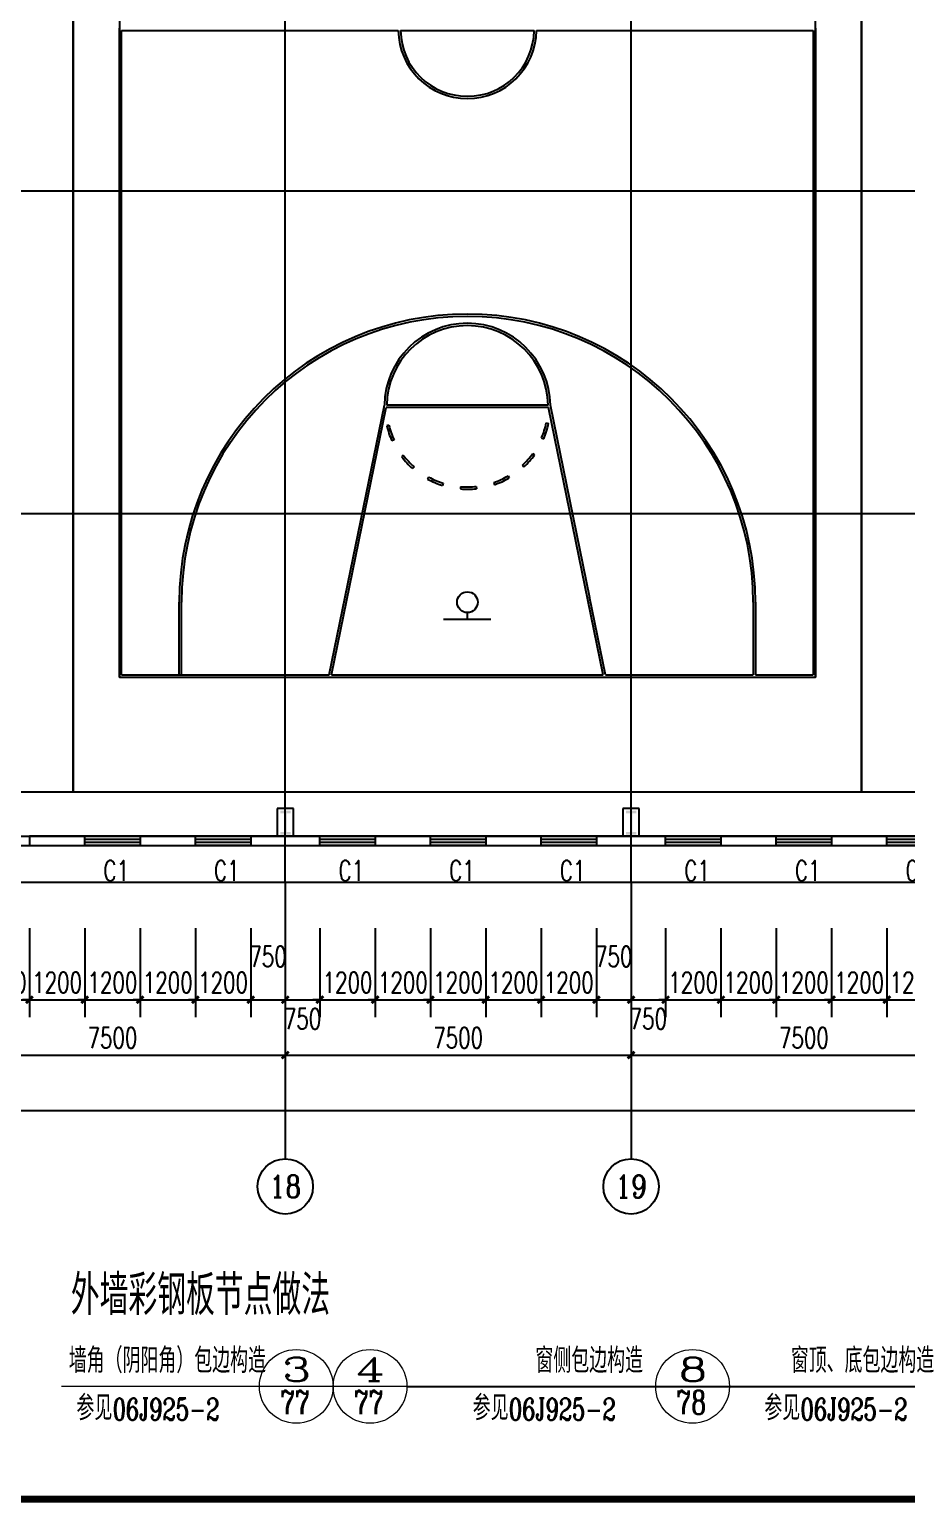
# Model space of a CAD drawing. Extents: x 962303 to 1579583, y -174742 to 224716.
# Drawn here: x 1470673 to 1489700, y 78683 to 110641 of the extents above; entities that cross this region are included whole.
import ezdxf
from ezdxf.enums import TextEntityAlignment as Align

# ---------------------------------------------------------------- set-up
doc = ezdxf.new("R2010")
doc.units = 0
doc.header["$LTSCALE"] = 1000
doc.header["$MEASUREMENT"] = 0
for name, color, linetype in [('AXIS', 3, 'Continuous'), ('AXIS_TEXT', 7, 'Continuous'), ('DOTE', 1, 'Continuous'), ('GROUND', 2, 'Continuous'), ('PUB_TEXT', 7, 'Continuous'), ('PUB_TITLE', 4, 'Continuous'), ('SPACE', 51, 'Continuous'), ('WALL', 5, 'Continuous'), ('WINDOW', 4, 'Continuous'), ('WINDOW_TEXT', 7, 'Continuous')]:
    doc.layers.add(name, color=color, linetype=linetype)
doc.layers.add('DIM_IDEN', color=3, linetype='Continuous', lineweight=0)
doc.styles.add('_TCH_AXIS', font='COMPLEX', dxfattribs={"bigfont": 'GBCBIG'})
doc.styles.add('_TCH_DIM_T3', font='SIMPLEX', dxfattribs={"width": 0.705882, "bigfont": 'GBCBIG'})
doc.styles.add('_TCH_LABEL', font='COMPLEX', dxfattribs={"bigfont": 'GBCBIG'})
doc.styles.add('_TCH_WINDOW', font='SIMPLEX', dxfattribs={"bigfont": 'GBCBIG'})
doc.styles.add('COMPLEX', font='COMPLEX')
doc.dimstyles.new('_TCH_ARCH&&150', dxfattribs={"dimtxt": 446.25, "dimasz": 150, "dimexe": 375, "dimexo": 450, "dimgap": 150, "dimtad": 1, "dimdec": 0, "dimzin": 0, "dimdsep": 46, "dimtxsty": '_TCH_DIM_T3', "dimblk": 'ARCHTICK', "dimcen": 0.09, "dimclrt": 7, "dimazin": 2, "dimtfac": 1, "dimtdec": 0, "dimtix": 1, "dimtmove": 2, "dimatfit": 3, "dimfxl": 0, "dimtolj": 1, "dimtzin": 0, "dimarcsym": 0})

# ---------------------------------------------------------------- blocks, each defined once
blk = doc.blocks.new('_ArchTick')
at = {"color": 0, "linetype": 'ByBlock', "const_width": 0.4}
blk.add_lwpolyline([(-0.5, -0.5), (0.5, 0.5)], dxfattribs=at)
blk = doc.blocks.new('*D487')
at = {"layer": 'AXIS', "color": 0, "lineweight": -2}
for p, q in [((1469473, 91145), (1469473, 89216)), ((1470673, 91145), (1470673, 89216)), ((1469473, 89591), (1469323, 89591)), ((1469473, 89591), (1470673, 89591)), ((1470673, 89591), (1470823, 89591))]:
    blk.add_line(p, q, dxfattribs=at)
at = {"layer": 'Defpoints', "color": 0}
for p in [(1469473, 91595), (1470673, 91595), (1470673, 89591)]:
    blk.add_point(p, dxfattribs=at)
at = {"layer": 'AXIS', "color": 0, "lineweight": -2, "xscale": 150, "yscale": 150, "zscale": 150}
blk.add_blockref('_ArchTick', (1469473, 89591), dxfattribs=at)
at = {"layer": 'AXIS', "color": 0, "lineweight": -2, "xscale": 150, "yscale": 150, "zscale": 150, "rotation": 180}
blk.add_blockref('_ArchTick', (1470673, 89591), dxfattribs=at)
at = {"layer": 'AXIS', "color": 7, "insert": (1470073, 89964), "char_height": 446.2, "attachment_point": 5, "style": '_TCH_DIM_T3'}
blk.add_mtext('\\A1;1200', dxfattribs=at)
blk = doc.blocks.new('*D488')
at = {"layer": 'AXIS', "color": 0, "lineweight": -2}
for p, q in [((1470673, 91145), (1470673, 89216)), ((1471873, 91145), (1471873, 89216)), ((1470673, 89591), (1470523, 89591)), ((1470673, 89591), (1471873, 89591)), ((1471873, 89591), (1472023, 89591))]:
    blk.add_line(p, q, dxfattribs=at)
at = {"layer": 'Defpoints', "color": 0}
for p in [(1470673, 91595), (1471873, 91595), (1471873, 89591)]:
    blk.add_point(p, dxfattribs=at)
at = {"layer": 'AXIS', "color": 0, "lineweight": -2, "xscale": 150, "yscale": 150, "zscale": 150}
blk.add_blockref('_ArchTick', (1470673, 89591), dxfattribs=at)
at = {"layer": 'AXIS', "color": 0, "lineweight": -2, "xscale": 150, "yscale": 150, "zscale": 150, "rotation": 180}
blk.add_blockref('_ArchTick', (1471873, 89591), dxfattribs=at)
at = {"layer": 'AXIS', "color": 7, "insert": (1471273, 89964), "char_height": 446.2, "attachment_point": 5, "style": '_TCH_DIM_T3'}
blk.add_mtext('\\A1;1200', dxfattribs=at)
blk = doc.blocks.new('*D489')
at = {"layer": 'AXIS', "color": 0, "lineweight": -2}
for p, q in [((1471873, 91145), (1471873, 89216)), ((1473073, 91145), (1473073, 89216)), ((1471873, 89591), (1471723, 89591)), ((1471873, 89591), (1473073, 89591)), ((1473073, 89591), (1473223, 89591))]:
    blk.add_line(p, q, dxfattribs=at)
at = {"layer": 'Defpoints', "color": 0}
for p in [(1471873, 91595), (1473073, 91595), (1473073, 89591)]:
    blk.add_point(p, dxfattribs=at)
at = {"layer": 'AXIS', "color": 0, "lineweight": -2, "xscale": 150, "yscale": 150, "zscale": 150}
blk.add_blockref('_ArchTick', (1471873, 89591), dxfattribs=at)
at = {"layer": 'AXIS', "color": 0, "lineweight": -2, "xscale": 150, "yscale": 150, "zscale": 150, "rotation": 180}
blk.add_blockref('_ArchTick', (1473073, 89591), dxfattribs=at)
at = {"layer": 'AXIS', "color": 7, "insert": (1472473, 89964), "char_height": 446.2, "attachment_point": 5, "style": '_TCH_DIM_T3'}
blk.add_mtext('\\A1;1200', dxfattribs=at)
blk = doc.blocks.new('*D490')
at = {"layer": 'AXIS', "color": 0, "lineweight": -2}
for p, q in [((1473073, 91145), (1473073, 89216)), ((1474273, 91145), (1474273, 89216)), ((1473073, 89591), (1472923, 89591)), ((1473073, 89591), (1474273, 89591)), ((1474273, 89591), (1474423, 89591))]:
    blk.add_line(p, q, dxfattribs=at)
at = {"layer": 'Defpoints', "color": 0}
for p in [(1473073, 91595), (1474273, 91595), (1474273, 89591)]:
    blk.add_point(p, dxfattribs=at)
at = {"layer": 'AXIS', "color": 0, "lineweight": -2, "xscale": 150, "yscale": 150, "zscale": 150}
blk.add_blockref('_ArchTick', (1473073, 89591), dxfattribs=at)
at = {"layer": 'AXIS', "color": 0, "lineweight": -2, "xscale": 150, "yscale": 150, "zscale": 150, "rotation": 180}
blk.add_blockref('_ArchTick', (1474273, 89591), dxfattribs=at)
at = {"layer": 'AXIS', "color": 7, "insert": (1473673, 89964), "char_height": 446.2, "attachment_point": 5, "style": '_TCH_DIM_T3'}
blk.add_mtext('\\A1;1200', dxfattribs=at)
blk = doc.blocks.new('*D491')
at = {"layer": 'AXIS', "color": 0, "lineweight": -2}
for p, q in [((1474273, 91145), (1474273, 89216)), ((1475473, 91145), (1475473, 89216)), ((1474273, 89591), (1474123, 89591)), ((1474273, 89591), (1475473, 89591)), ((1475473, 89591), (1475623, 89591))]:
    blk.add_line(p, q, dxfattribs=at)
at = {"layer": 'Defpoints', "color": 0}
for p in [(1474273, 91595), (1475473, 91595), (1475473, 89591)]:
    blk.add_point(p, dxfattribs=at)
at = {"layer": 'AXIS', "color": 0, "lineweight": -2, "xscale": 150, "yscale": 150, "zscale": 150}
blk.add_blockref('_ArchTick', (1474273, 89591), dxfattribs=at)
at = {"layer": 'AXIS', "color": 0, "lineweight": -2, "xscale": 150, "yscale": 150, "zscale": 150, "rotation": 180}
blk.add_blockref('_ArchTick', (1475473, 89591), dxfattribs=at)
at = {"layer": 'AXIS', "color": 7, "insert": (1474873, 89964), "char_height": 446.2, "attachment_point": 5, "style": '_TCH_DIM_T3'}
blk.add_mtext('\\A1;1200', dxfattribs=at)
blk = doc.blocks.new('*D492')
at = {"layer": 'AXIS', "color": 0, "lineweight": -2}
for p, q in [((1475473, 91145), (1475473, 89216)), ((1476223, 91145), (1476223, 89216)), ((1475473, 89591), (1476223, 89591))]:
    blk.add_line(p, q, dxfattribs=at)
at = {"layer": 'Defpoints', "color": 0}
for p in [(1475473, 91595), (1476223, 91595), (1476223, 89591)]:
    blk.add_point(p, dxfattribs=at)
at = {"layer": 'AXIS', "color": 0, "lineweight": -2, "xscale": 150, "yscale": 150, "zscale": 150, "rotation": 180}
blk.add_blockref('_ArchTick', (1475473, 89591), dxfattribs=at)
at = {"layer": 'AXIS', "color": 0, "lineweight": -2, "xscale": 150, "yscale": 150, "zscale": 150}
blk.add_blockref('_ArchTick', (1476223, 89591), dxfattribs=at)
at = {"layer": 'AXIS', "color": 7, "insert": (1475848, 90528), "char_height": 446.2, "attachment_point": 5, "style": '_TCH_DIM_T3'}
blk.add_mtext('\\A1;750', dxfattribs=at)
blk = doc.blocks.new('*D493')
at = {"layer": 'AXIS', "color": 0, "lineweight": -2}
for p, q in [((1476223, 91145), (1476223, 89216)), ((1476973, 91145), (1476973, 89216)), ((1476223, 89591), (1476973, 89591))]:
    blk.add_line(p, q, dxfattribs=at)
at = {"layer": 'Defpoints', "color": 0}
for p in [(1476223, 91595), (1476973, 91595), (1476973, 89591)]:
    blk.add_point(p, dxfattribs=at)
at = {"layer": 'AXIS', "color": 0, "lineweight": -2, "xscale": 150, "yscale": 150, "zscale": 150, "rotation": 180}
blk.add_blockref('_ArchTick', (1476223, 89591), dxfattribs=at)
at = {"layer": 'AXIS', "color": 0, "lineweight": -2, "xscale": 150, "yscale": 150, "zscale": 150}
blk.add_blockref('_ArchTick', (1476973, 89591), dxfattribs=at)
at = {"layer": 'AXIS', "color": 7, "insert": (1476598, 89178), "char_height": 446.2, "attachment_point": 5, "style": '_TCH_DIM_T3'}
blk.add_mtext('\\A1;750', dxfattribs=at)
blk = doc.blocks.new('*D494')
at = {"layer": 'AXIS', "color": 0, "lineweight": -2}
for p, q in [((1476973, 91145), (1476973, 89216)), ((1478173, 91145), (1478173, 89216)), ((1476973, 89591), (1476823, 89591)), ((1476973, 89591), (1478173, 89591)), ((1478173, 89591), (1478323, 89591))]:
    blk.add_line(p, q, dxfattribs=at)
at = {"layer": 'Defpoints', "color": 0}
for p in [(1476973, 91595), (1478173, 91595), (1478173, 89591)]:
    blk.add_point(p, dxfattribs=at)
at = {"layer": 'AXIS', "color": 0, "lineweight": -2, "xscale": 150, "yscale": 150, "zscale": 150}
blk.add_blockref('_ArchTick', (1476973, 89591), dxfattribs=at)
at = {"layer": 'AXIS', "color": 0, "lineweight": -2, "xscale": 150, "yscale": 150, "zscale": 150, "rotation": 180}
blk.add_blockref('_ArchTick', (1478173, 89591), dxfattribs=at)
at = {"layer": 'AXIS', "color": 7, "insert": (1477573, 89964), "char_height": 446.2, "attachment_point": 5, "style": '_TCH_DIM_T3'}
blk.add_mtext('\\A1;1200', dxfattribs=at)
blk = doc.blocks.new('*D495')
at = {"layer": 'AXIS', "color": 0, "lineweight": -2}
for p, q in [((1478173, 91145), (1478173, 89216)), ((1479373, 91145), (1479373, 89216)), ((1478173, 89591), (1478023, 89591)), ((1478173, 89591), (1479373, 89591)), ((1479373, 89591), (1479523, 89591))]:
    blk.add_line(p, q, dxfattribs=at)
at = {"layer": 'Defpoints', "color": 0}
for p in [(1478173, 91595), (1479373, 91595), (1479373, 89591)]:
    blk.add_point(p, dxfattribs=at)
at = {"layer": 'AXIS', "color": 0, "lineweight": -2, "xscale": 150, "yscale": 150, "zscale": 150}
blk.add_blockref('_ArchTick', (1478173, 89591), dxfattribs=at)
at = {"layer": 'AXIS', "color": 0, "lineweight": -2, "xscale": 150, "yscale": 150, "zscale": 150, "rotation": 180}
blk.add_blockref('_ArchTick', (1479373, 89591), dxfattribs=at)
at = {"layer": 'AXIS', "color": 7, "insert": (1478773, 89964), "char_height": 446.2, "attachment_point": 5, "style": '_TCH_DIM_T3'}
blk.add_mtext('\\A1;1200', dxfattribs=at)
blk = doc.blocks.new('*D496')
at = {"layer": 'AXIS', "color": 0, "lineweight": -2}
for p, q in [((1479373, 91145), (1479373, 89216)), ((1480573, 91145), (1480573, 89216)), ((1479373, 89591), (1479223, 89591)), ((1479373, 89591), (1480573, 89591)), ((1480573, 89591), (1480723, 89591))]:
    blk.add_line(p, q, dxfattribs=at)
at = {"layer": 'Defpoints', "color": 0}
for p in [(1479373, 91595), (1480573, 91595), (1480573, 89591)]:
    blk.add_point(p, dxfattribs=at)
at = {"layer": 'AXIS', "color": 0, "lineweight": -2, "xscale": 150, "yscale": 150, "zscale": 150}
blk.add_blockref('_ArchTick', (1479373, 89591), dxfattribs=at)
at = {"layer": 'AXIS', "color": 0, "lineweight": -2, "xscale": 150, "yscale": 150, "zscale": 150, "rotation": 180}
blk.add_blockref('_ArchTick', (1480573, 89591), dxfattribs=at)
at = {"layer": 'AXIS', "color": 7, "insert": (1479973, 89964), "char_height": 446.2, "attachment_point": 5, "style": '_TCH_DIM_T3'}
blk.add_mtext('\\A1;1200', dxfattribs=at)
blk = doc.blocks.new('*D497')
at = {"layer": 'AXIS', "color": 0, "lineweight": -2}
for p, q in [((1480573, 91145), (1480573, 89216)), ((1481773, 91145), (1481773, 89216)), ((1480573, 89591), (1480423, 89591)), ((1480573, 89591), (1481773, 89591)), ((1481773, 89591), (1481923, 89591))]:
    blk.add_line(p, q, dxfattribs=at)
at = {"layer": 'Defpoints', "color": 0}
for p in [(1480573, 91595), (1481773, 91595), (1481773, 89591)]:
    blk.add_point(p, dxfattribs=at)
at = {"layer": 'AXIS', "color": 0, "lineweight": -2, "xscale": 150, "yscale": 150, "zscale": 150}
blk.add_blockref('_ArchTick', (1480573, 89591), dxfattribs=at)
at = {"layer": 'AXIS', "color": 0, "lineweight": -2, "xscale": 150, "yscale": 150, "zscale": 150, "rotation": 180}
blk.add_blockref('_ArchTick', (1481773, 89591), dxfattribs=at)
at = {"layer": 'AXIS', "color": 7, "insert": (1481173, 89964), "char_height": 446.2, "attachment_point": 5, "style": '_TCH_DIM_T3'}
blk.add_mtext('\\A1;1200', dxfattribs=at)
blk = doc.blocks.new('*D498')
at = {"layer": 'AXIS', "color": 0, "lineweight": -2}
for p, q in [((1481773, 91145), (1481773, 89216)), ((1482973, 91145), (1482973, 89216)), ((1481773, 89591), (1481623, 89591)), ((1481773, 89591), (1482973, 89591)), ((1482973, 89591), (1483123, 89591))]:
    blk.add_line(p, q, dxfattribs=at)
at = {"layer": 'Defpoints', "color": 0}
for p in [(1481773, 91595), (1482973, 91595), (1482973, 89591)]:
    blk.add_point(p, dxfattribs=at)
at = {"layer": 'AXIS', "color": 0, "lineweight": -2, "xscale": 150, "yscale": 150, "zscale": 150}
blk.add_blockref('_ArchTick', (1481773, 89591), dxfattribs=at)
at = {"layer": 'AXIS', "color": 0, "lineweight": -2, "xscale": 150, "yscale": 150, "zscale": 150, "rotation": 180}
blk.add_blockref('_ArchTick', (1482973, 89591), dxfattribs=at)
at = {"layer": 'AXIS', "color": 7, "insert": (1482373, 89964), "char_height": 446.2, "attachment_point": 5, "style": '_TCH_DIM_T3'}
blk.add_mtext('\\A1;1200', dxfattribs=at)
blk = doc.blocks.new('*D499')
at = {"layer": 'AXIS', "color": 0, "lineweight": -2}
for p, q in [((1482973, 91145), (1482973, 89216)), ((1483723, 91145), (1483723, 89216)), ((1482973, 89591), (1483723, 89591))]:
    blk.add_line(p, q, dxfattribs=at)
at = {"layer": 'Defpoints', "color": 0}
for p in [(1482973, 91595), (1483723, 91595), (1483723, 89591)]:
    blk.add_point(p, dxfattribs=at)
at = {"layer": 'AXIS', "color": 0, "lineweight": -2, "xscale": 150, "yscale": 150, "zscale": 150, "rotation": 180}
blk.add_blockref('_ArchTick', (1482973, 89591), dxfattribs=at)
at = {"layer": 'AXIS', "color": 0, "lineweight": -2, "xscale": 150, "yscale": 150, "zscale": 150}
blk.add_blockref('_ArchTick', (1483723, 89591), dxfattribs=at)
at = {"layer": 'AXIS', "color": 7, "insert": (1483348, 90528), "char_height": 446.2, "attachment_point": 5, "style": '_TCH_DIM_T3'}
blk.add_mtext('\\A1;750', dxfattribs=at)
blk = doc.blocks.new('*D500')
at = {"layer": 'AXIS', "color": 0, "lineweight": -2}
for p, q in [((1483723, 91145), (1483723, 89216)), ((1484473, 91145), (1484473, 89216)), ((1483723, 89591), (1484473, 89591))]:
    blk.add_line(p, q, dxfattribs=at)
at = {"layer": 'Defpoints', "color": 0}
for p in [(1483723, 91595), (1484473, 91595), (1484473, 89591)]:
    blk.add_point(p, dxfattribs=at)
at = {"layer": 'AXIS', "color": 0, "lineweight": -2, "xscale": 150, "yscale": 150, "zscale": 150, "rotation": 180}
blk.add_blockref('_ArchTick', (1483723, 89591), dxfattribs=at)
at = {"layer": 'AXIS', "color": 0, "lineweight": -2, "xscale": 150, "yscale": 150, "zscale": 150}
blk.add_blockref('_ArchTick', (1484473, 89591), dxfattribs=at)
at = {"layer": 'AXIS', "color": 7, "insert": (1484098, 89178), "char_height": 446.2, "attachment_point": 5, "style": '_TCH_DIM_T3'}
blk.add_mtext('\\A1;750', dxfattribs=at)
blk = doc.blocks.new('*D501')
at = {"layer": 'AXIS', "color": 0, "lineweight": -2}
for p, q in [((1484473, 91145), (1484473, 89216)), ((1485673, 91145), (1485673, 89216)), ((1484473, 89591), (1484323, 89591)), ((1484473, 89591), (1485673, 89591)), ((1485673, 89591), (1485823, 89591))]:
    blk.add_line(p, q, dxfattribs=at)
at = {"layer": 'Defpoints', "color": 0}
for p in [(1484473, 91595), (1485673, 91595), (1485673, 89591)]:
    blk.add_point(p, dxfattribs=at)
at = {"layer": 'AXIS', "color": 0, "lineweight": -2, "xscale": 150, "yscale": 150, "zscale": 150}
blk.add_blockref('_ArchTick', (1484473, 89591), dxfattribs=at)
at = {"layer": 'AXIS', "color": 0, "lineweight": -2, "xscale": 150, "yscale": 150, "zscale": 150, "rotation": 180}
blk.add_blockref('_ArchTick', (1485673, 89591), dxfattribs=at)
at = {"layer": 'AXIS', "color": 7, "insert": (1485073, 89964), "char_height": 446.2, "attachment_point": 5, "style": '_TCH_DIM_T3'}
blk.add_mtext('\\A1;1200', dxfattribs=at)
blk = doc.blocks.new('*D502')
at = {"layer": 'AXIS', "color": 0, "lineweight": -2}
for p, q in [((1485673, 91145), (1485673, 89216)), ((1486873, 91145), (1486873, 89216)), ((1485673, 89591), (1485523, 89591)), ((1485673, 89591), (1486873, 89591)), ((1486873, 89591), (1487023, 89591))]:
    blk.add_line(p, q, dxfattribs=at)
at = {"layer": 'Defpoints', "color": 0}
for p in [(1485673, 91595), (1486873, 91595), (1486873, 89591)]:
    blk.add_point(p, dxfattribs=at)
at = {"layer": 'AXIS', "color": 0, "lineweight": -2, "xscale": 150, "yscale": 150, "zscale": 150}
blk.add_blockref('_ArchTick', (1485673, 89591), dxfattribs=at)
at = {"layer": 'AXIS', "color": 0, "lineweight": -2, "xscale": 150, "yscale": 150, "zscale": 150, "rotation": 180}
blk.add_blockref('_ArchTick', (1486873, 89591), dxfattribs=at)
at = {"layer": 'AXIS', "color": 7, "insert": (1486273, 89964), "char_height": 446.2, "attachment_point": 5, "style": '_TCH_DIM_T3'}
blk.add_mtext('\\A1;1200', dxfattribs=at)
blk = doc.blocks.new('*D503')
at = {"layer": 'AXIS', "color": 0, "lineweight": -2}
for p, q in [((1486873, 91145), (1486873, 89216)), ((1488073, 91145), (1488073, 89216)), ((1486873, 89591), (1486723, 89591)), ((1486873, 89591), (1488073, 89591)), ((1488073, 89591), (1488223, 89591))]:
    blk.add_line(p, q, dxfattribs=at)
at = {"layer": 'Defpoints', "color": 0}
for p in [(1486873, 91595), (1488073, 91595), (1488073, 89591)]:
    blk.add_point(p, dxfattribs=at)
at = {"layer": 'AXIS', "color": 0, "lineweight": -2, "xscale": 150, "yscale": 150, "zscale": 150}
blk.add_blockref('_ArchTick', (1486873, 89591), dxfattribs=at)
at = {"layer": 'AXIS', "color": 0, "lineweight": -2, "xscale": 150, "yscale": 150, "zscale": 150, "rotation": 180}
blk.add_blockref('_ArchTick', (1488073, 89591), dxfattribs=at)
at = {"layer": 'AXIS', "color": 7, "insert": (1487473, 89964), "char_height": 446.2, "attachment_point": 5, "style": '_TCH_DIM_T3'}
blk.add_mtext('\\A1;1200', dxfattribs=at)
blk = doc.blocks.new('*D504')
at = {"layer": 'AXIS', "color": 0, "lineweight": -2}
for p, q in [((1488073, 91145), (1488073, 89216)), ((1489273, 91145), (1489273, 89216)), ((1488073, 89591), (1487923, 89591)), ((1488073, 89591), (1489273, 89591)), ((1489273, 89591), (1489423, 89591))]:
    blk.add_line(p, q, dxfattribs=at)
at = {"layer": 'Defpoints', "color": 0}
for p in [(1488073, 91595), (1489273, 91595), (1489273, 89591)]:
    blk.add_point(p, dxfattribs=at)
at = {"layer": 'AXIS', "color": 0, "lineweight": -2, "xscale": 150, "yscale": 150, "zscale": 150}
blk.add_blockref('_ArchTick', (1488073, 89591), dxfattribs=at)
at = {"layer": 'AXIS', "color": 0, "lineweight": -2, "xscale": 150, "yscale": 150, "zscale": 150, "rotation": 180}
blk.add_blockref('_ArchTick', (1489273, 89591), dxfattribs=at)
at = {"layer": 'AXIS', "color": 7, "insert": (1488673, 89964), "char_height": 446.2, "attachment_point": 5, "style": '_TCH_DIM_T3'}
blk.add_mtext('\\A1;1200', dxfattribs=at)
blk = doc.blocks.new('*D505')
at = {"layer": 'AXIS', "color": 0, "lineweight": -2}
for p, q in [((1489273, 91145), (1489273, 89216)), ((1490473, 91145), (1490473, 89216)), ((1489273, 89591), (1489123, 89591)), ((1489273, 89591), (1490473, 89591)), ((1490473, 89591), (1490623, 89591))]:
    blk.add_line(p, q, dxfattribs=at)
at = {"layer": 'Defpoints', "color": 0}
for p in [(1489273, 91595), (1490473, 91595), (1490473, 89591)]:
    blk.add_point(p, dxfattribs=at)
at = {"layer": 'AXIS', "color": 0, "lineweight": -2, "xscale": 150, "yscale": 150, "zscale": 150}
blk.add_blockref('_ArchTick', (1489273, 89591), dxfattribs=at)
at = {"layer": 'AXIS', "color": 0, "lineweight": -2, "xscale": 150, "yscale": 150, "zscale": 150, "rotation": 180}
blk.add_blockref('_ArchTick', (1490473, 89591), dxfattribs=at)
at = {"layer": 'AXIS', "color": 7, "insert": (1489873, 89964), "char_height": 446.2, "attachment_point": 5, "style": '_TCH_DIM_T3'}
blk.add_mtext('\\A1;1200', dxfattribs=at)
blk = doc.blocks.new('*D966')
at = {"layer": 'AXIS', "color": 0, "lineweight": -2}
for p, q in [((1468723, 91691), (1468723, 88016)), ((1476223, 91691), (1476223, 88016)), ((1468723, 88391), (1476223, 88391))]:
    blk.add_line(p, q, dxfattribs=at)
at = {"layer": 'Defpoints', "color": 0}
for p in [(1468723, 92141), (1476223, 92141), (1476223, 88391)]:
    blk.add_point(p, dxfattribs=at)
at = {"layer": 'AXIS', "color": 0, "lineweight": -2, "xscale": 150, "yscale": 150, "zscale": 150, "rotation": 180}
blk.add_blockref('_ArchTick', (1468723, 88391), dxfattribs=at)
at = {"layer": 'AXIS', "color": 0, "lineweight": -2, "xscale": 150, "yscale": 150, "zscale": 150}
blk.add_blockref('_ArchTick', (1476223, 88391), dxfattribs=at)
at = {"layer": 'AXIS', "color": 7, "insert": (1472473, 88764), "char_height": 446.2, "attachment_point": 5, "style": '_TCH_DIM_T3'}
blk.add_mtext('\\A1;7500', dxfattribs=at)
blk = doc.blocks.new('*D967')
at = {"layer": 'AXIS', "color": 0, "lineweight": -2}
for p, q in [((1476223, 91691), (1476223, 88016)), ((1483723, 91691), (1483723, 88016)), ((1476223, 88391), (1483723, 88391))]:
    blk.add_line(p, q, dxfattribs=at)
at = {"layer": 'Defpoints', "color": 0}
for p in [(1476223, 92141), (1483723, 92141), (1483723, 88391)]:
    blk.add_point(p, dxfattribs=at)
at = {"layer": 'AXIS', "color": 0, "lineweight": -2, "xscale": 150, "yscale": 150, "zscale": 150, "rotation": 180}
blk.add_blockref('_ArchTick', (1476223, 88391), dxfattribs=at)
at = {"layer": 'AXIS', "color": 0, "lineweight": -2, "xscale": 150, "yscale": 150, "zscale": 150}
blk.add_blockref('_ArchTick', (1483723, 88391), dxfattribs=at)
at = {"layer": 'AXIS', "color": 7, "insert": (1479973, 88764), "char_height": 446.2, "attachment_point": 5, "style": '_TCH_DIM_T3'}
blk.add_mtext('\\A1;7500', dxfattribs=at)
blk = doc.blocks.new('*D968')
at = {"layer": 'AXIS', "color": 0, "lineweight": -2}
for p, q in [((1483723, 91691), (1483723, 88016)), ((1491223, 91691), (1491223, 88016)), ((1483723, 88391), (1491223, 88391))]:
    blk.add_line(p, q, dxfattribs=at)
at = {"layer": 'Defpoints', "color": 0}
for p in [(1483723, 92141), (1491223, 92141), (1491223, 88391)]:
    blk.add_point(p, dxfattribs=at)
at = {"layer": 'AXIS', "color": 0, "lineweight": -2, "xscale": 150, "yscale": 150, "zscale": 150, "rotation": 180}
blk.add_blockref('_ArchTick', (1483723, 88391), dxfattribs=at)
at = {"layer": 'AXIS', "color": 0, "lineweight": -2, "xscale": 150, "yscale": 150, "zscale": 150}
blk.add_blockref('_ArchTick', (1491223, 88391), dxfattribs=at)
at = {"layer": 'AXIS', "color": 7, "insert": (1487473, 88764), "char_height": 446.2, "attachment_point": 5, "style": '_TCH_DIM_T3'}
blk.add_mtext('\\A1;7500', dxfattribs=at)
blk = doc.blocks.new('*D978')
at = {"layer": 'AXIS', "color": 0, "lineweight": -2}
for p, q in [((1348523, 91145), (1348523, 86816)), ((1558923, 91145), (1558923, 86816)), ((1348523, 87191), (1558923, 87191))]:
    blk.add_line(p, q, dxfattribs=at)
at = {"layer": 'Defpoints', "color": 0}
for p in [(1348523, 91595), (1558923, 91595), (1558923, 87191)]:
    blk.add_point(p, dxfattribs=at)
at = {"layer": 'AXIS', "color": 0, "lineweight": -2, "xscale": 150, "yscale": 150, "zscale": 150, "rotation": 180}
blk.add_blockref('_ArchTick', (1348523, 87191), dxfattribs=at)
at = {"layer": 'AXIS', "color": 0, "lineweight": -2, "xscale": 150, "yscale": 150, "zscale": 150}
blk.add_blockref('_ArchTick', (1558923, 87191), dxfattribs=at)
at = {"layer": 'AXIS', "color": 7, "insert": (1453723, 87564), "char_height": 446.2, "attachment_point": 5, "style": '_TCH_DIM_T3'}
blk.add_mtext('\\A1;210400', dxfattribs=at)
blk = doc.blocks.new('_AXISO')
blk.add_circle((0, 0), 0.5)
at = {"layer": 'AXIS_TEXT', "style": 'COMPLEX', "width": 1.041667}
blk.add_attdef('A', text='', height=0.56, dxfattribs=at).set_placement((-0.25, -0.28), (0.25, -0.28), align=Align.FIT)
blk = doc.blocks.new('$WINLIB2D$00000001')
at = {"color": 0}
for points in [[(-0.5, 0.5), (-0.5, -0.5)], [(-0.5, 0.5), (0.5, 0.5)], [(0.5, -0.5), (0.5, 0.5)], [(0.5, 0.167), (-0.5, 0.167)], [(0.5, -0.167), (-0.5, -0.167)], [(-0.5, -0.5), (0.5, -0.5)]]:
    blk.add_lwpolyline(points, dxfattribs=at)

msp = doc.modelspace()

# ---------------------------------------------------------------- hatches: boundary and pattern name
h = msp.add_hatch(color=2)
h.paths.add_polyline_path([(1476197.7, 93230.5), (1476253.7, 93230.5), (1476253.7, 93638.5), (1476197.7, 93638.5)])
h.paths.add_polyline_path([(1476113.7, 93638.5), (1476337.7, 93638.5), (1476337.7, 93694.5), (1476113.7, 93694.5)])
h.paths.add_polyline_path([(1476113.7, 93174.5), (1476337.7, 93174.5), (1476337.7, 93230.5), (1476113.7, 93230.5)])
h = msp.add_hatch(color=2)
h.paths.add_polyline_path([(1483697.7, 93230.5), (1483753.7, 93230.5), (1483753.7, 93638.5), (1483697.7, 93638.5)])
h.paths.add_polyline_path([(1483613.7, 93638.5), (1483837.7, 93638.5), (1483837.7, 93694.5), (1483613.7, 93694.5)])
h.paths.add_polyline_path([(1483613.7, 93174.5), (1483837.7, 93174.5), (1483837.7, 93230.5), (1483613.7, 93230.5)])

# ---------------------------------------------------------------- linework, layer by layer
for p, q in [((1471623.2, 94090.9), (1471623.2, 127190.9)), ((1471623.2, 127190.9), (1471623.2, 94090.9)), ((1488723.2, 94090.9), (1488723.2, 127190.9)), ((1488723.2, 127190.9), (1488723.2, 94090.9)), ((1472623.2, 96590.9), (1472623.2, 110665.9)), ((1472673.2, 110615.9), (1478673.4, 110615.9)), ((1472673.2, 96640.9), (1472673.2, 110615.9)), ((1478723.4, 110615.9), (1481623, 110615.9)), ((1481673, 110615.9), (1487673.2, 110615.9)), ((1487673.2, 110615.9), (1487673.2, 96640.9)), ((1487723.2, 110665.9), (1487723.2, 96590.9)), ((1477224.2, 96640.9), (1478414.1, 102440.9)), ((1477520.4, 98333.3), (1478373.4, 102490.9)), ((1481932.2, 102440.9), (1478414.1, 102440.9)), ((1481923, 102490.9), (1478423.4, 102490.9)), ((1483122.1, 96640.9), (1481932.2, 102440.9)), ((1482830.3, 98312), (1481973, 102490.9)), ((1478471.8, 102056.2), (1478423.2, 102044.5)), ((1481885.3, 102103.6), (1481934.2, 102093.3)), ((1478583.2, 101734.9), (1478537.7, 101714)), ((1481782.9, 101779.4), (1481828.9, 101759.7)), ((1478783.6, 101402.1), (1478743.9, 101371.8)), ((1481591.8, 101441.2), (1481632.3, 101411.9)), ((1479015.5, 101153.5), (1478982.4, 101116)), ((1481366.9, 101186.2), (1481401, 101149.6)), ((1479333.5, 100930.5), (1479309.5, 100886.6)), ((1479646.3, 100797.1), (1479631.2, 100749.4)), ((1480027.4, 100722), (1480023.2, 100672.1)), ((1480367.4, 100726.7), (1480372.9, 100677)), ((1480746.2, 100812.4), (1480762.6, 100765.1)), ((1481055.2, 100954.4), (1481080.4, 100911.2)), ((1473923.2, 96640.9), (1473923.2, 98215.9)), ((1473973.2, 96640.9), (1473973.2, 98215.9)), ((1477173.2, 96640.9), (1477520.4, 98333.3)), ((1483173.2, 96640.9), (1482826, 98333.3)), ((1486373.2, 98215.9), (1486373.2, 96640.9)), ((1486423.2, 98215.9), (1486423.2, 96640.9)), ((1480682, 97840.9), (1479655.4, 97840.9)), ((1480173.2, 97840.9), (1480173.2, 97990.9)), ((1472623.2, 96590.9), (1487723.2, 96590.9)), ((1472673.2, 96640.9), (1477173.2, 96640.9)), ((1477224.2, 96640.9), (1483122.1, 96640.9)), ((1483173.2, 96640.9), (1486373.2, 96640.9)), ((1486423.2, 96640.9), (1487673.2, 96640.9)), ((1558123.2, 94090.9), (1368273.2, 94090.9))]:
    msp.add_line(p, q)
at = {"color": 0, "lineweight": 5}
for p, q in [((1475661.4, 81203.3), (1471364.8, 81203.3)), ((1484258, 81203.3), (1480613.7, 81203.3)), ((1490584.4, 81203.3), (1486940.1, 81203.3))]:
    msp.add_line(p, q, dxfattribs=at)
at = {"color": 0}
msp.add_line((1478861.4, 81203.3), (1505930.8, 81203.3), dxfattribs=at)
msp.add_lwpolyline([(1487723.2, 124690.9), (1472623.2, 124690.9), (1472623.2, 96590.9), (1487723.2, 96590.9)], close=True)
msp.add_circle((1480173.2, 98215.9), 225)
for centre, radius, start, end in [((1480173.2, 110640.9), 1500, 180.95497, 359.04503), ((1480173.2, 110640.9), 1450, 180.98791, 359.01209), ((1480173.2, 98215.9), 6250, 0, 180), ((1480173.2, 98215.9), 6200, 0, 180), ((1480173.2, 102465.9), 1800, 0.79646, 179.20354), ((1480173.2, 102465.9), 1750, 0.81854, 179.18146), ((1480173.2, 102465.9), 1800, 193.53982, 204.69027), ((1480173.2, 102465.9), 1750, 193.53982, 204.69027), ((1480173.2, 102465.9), 1750, 336.90265, 348.0531), ((1480173.2, 102465.9), 1800, 336.90265, 348.0531), ((1480173.2, 102465.9), 1800, 217.43363, 228.58407), ((1480173.2, 102465.9), 1750, 217.43363, 228.58407), ((1480173.2, 102465.9), 1750, 313.00885, 324.15929), ((1480173.2, 102465.9), 1800, 313.00885, 324.15929), ((1480173.2, 102465.9), 1800, 241.32743, 252.47788), ((1480173.2, 102465.9), 1750, 241.32743, 252.47788), ((1480173.2, 102465.9), 1800, 265.22124, 276.37168), ((1480173.2, 102465.9), 1750, 265.22124, 276.37168), ((1480173.2, 102465.9), 1750, 289.11504, 300.26549), ((1480173.2, 102465.9), 1800, 289.11504, 300.26549)]:
    msp.add_arc(centre, radius, start, end)
at = {"layer": 'AXIS'}
for p, q in [((1476223.2, 92140.9), (1476223.2, 86140.9)), ((1483723.2, 92140.9), (1483723.2, 86140.9))]:
    msp.add_line(p, q, dxfattribs=at)
at = {"layer": 'DIM_IDEN', "color": 0}
for p, q in [((1477261.4, 81203.3), (1475661.4, 81203.3)), ((1478861.4, 81203.3), (1477261.4, 81203.3)), ((1485858, 81203.3), (1484258, 81203.3))]:
    msp.add_line(p, q, dxfattribs=at)
for centre in [(1476461.4, 81203.3), (1478061.4, 81203.3), (1485058, 81203.3)]:
    msp.add_circle(centre, 800, dxfattribs=at)
at = {"layer": 'DOTE'}
for p, q in [((1476223.2, 92140.9), (1476223.2, 129140.9)), ((1483723.2, 92140.9), (1483723.2, 129140.9)), ((1347723.2, 107140.9), (1559923.2, 107140.9)), ((1347723.2, 100140.9), (1559923.2, 100140.9)), ((1347723.2, 93140.9), (1559923.2, 93140.9))]:
    msp.add_line(p, q, dxfattribs=at)
at = {"layer": 'GROUND'}
for p, q in [((1348523.2, 92940.9), (1558923.2, 92940.9)), ((1347723.2, 92140.9), (1559723.2, 92140.9))]:
    msp.add_line(p, q, dxfattribs=at)
at = {"layer": 'PUB_TEXT'}
for p, q in [((1476398.4, 93740.8), (1476048, 93740.8)), ((1476048, 93740.8), (1476048, 93140.9)), ((1476398.4, 93140.9), (1476398.4, 93740.8)), ((1483898.4, 93740.8), (1483548, 93740.8)), ((1483548, 93740.8), (1483548, 93140.9)), ((1483898.4, 93140.9), (1483898.4, 93740.8)), ((1476048, 93140.9), (1476398.4, 93140.9)), ((1483548, 93140.9), (1483898.4, 93140.9))]:
    msp.add_line(p, q, dxfattribs=at)
at = {"layer": 'PUB_TITLE', "const_width": 150}
msp.add_lwpolyline([(1338083.3, 78758.1), (1578083.3, 78758.1), (1578083.3, 138758.1), (1338083.3, 138758.1)], close=True, dxfattribs=at)
at = {"layer": 'WALL'}
for p, q in [((1471873.2, 93140.9), (1470673.2, 93140.9)), ((1470673.2, 93140.9), (1470673.2, 92940.9)), ((1471873.2, 92940.9), (1471873.2, 93140.9)), ((1474273.2, 93140.9), (1473073.2, 93140.9)), ((1473073.2, 93140.9), (1473073.2, 92940.9)), ((1474273.2, 92940.9), (1474273.2, 93140.9)), ((1476973.2, 93140.9), (1475473.2, 93140.9)), ((1475473.2, 93140.9), (1475473.2, 92940.9)), ((1476973.2, 92940.9), (1476973.2, 93140.9)), ((1479373.2, 93140.9), (1478173.2, 93140.9)), ((1478173.2, 93140.9), (1478173.2, 92940.9)), ((1479373.2, 92940.9), (1479373.2, 93140.9)), ((1481773.2, 93140.9), (1480573.2, 93140.9)), ((1480573.2, 93140.9), (1480573.2, 92940.9)), ((1481773.2, 92940.9), (1481773.2, 93140.9)), ((1484473.2, 93140.9), (1482973.2, 93140.9)), ((1482973.2, 93140.9), (1482973.2, 92940.9)), ((1484473.2, 92940.9), (1484473.2, 93140.9)), ((1486873.2, 93140.9), (1485673.2, 93140.9)), ((1485673.2, 93140.9), (1485673.2, 92940.9)), ((1486873.2, 92940.9), (1486873.2, 93140.9)), ((1489273.2, 93140.9), (1488073.2, 93140.9)), ((1488073.2, 93140.9), (1488073.2, 92940.9)), ((1489273.2, 92940.9), (1489273.2, 93140.9)), ((1470673.2, 92940.9), (1471873.2, 92940.9)), ((1473073.2, 92940.9), (1474273.2, 92940.9)), ((1475473.2, 92940.9), (1476973.2, 92940.9)), ((1478173.2, 92940.9), (1479373.2, 92940.9)), ((1480573.2, 92940.9), (1481773.2, 92940.9)), ((1482973.2, 92940.9), (1484473.2, 92940.9)), ((1485673.2, 92940.9), (1486873.2, 92940.9)), ((1488073.2, 92940.9), (1489273.2, 92940.9))]:
    msp.add_line(p, q, dxfattribs=at)

# ---------------------------------------------------------------- block references
at = {"layer": 'AXIS'}
ref = msp.add_blockref('_AXISO', (1476223.2, 85540.9), dxfattribs=dict(at, xscale=1200, yscale=1200, zscale=1200))
ref.add_attrib('A', '18', dxfattribs={"layer": 'AXIS_TEXT', "height": 481.71, "style": '_TCH_AXIS', "width": 1.034483}).set_placement((1475879.1, 85300), (1476567.3, 85300), align=Align.FIT)
ref = msp.add_blockref('_AXISO', (1483723.2, 85540.9), dxfattribs=dict(at, xscale=1200, yscale=1200, zscale=1200))
ref.add_attrib('A', '19', dxfattribs={"layer": 'AXIS_TEXT', "height": 492.67, "style": '_TCH_AXIS'}).set_placement((1483383, 85294.5), (1484063.4, 85294.5), align=Align.FIT)
at = {"layer": 'WINDOW'}
ref = msp.add_blockref('$WINLIB2D$00000001', (1472473.2, 93040.9), dxfattribs=dict(at, xscale=-1200, yscale=200, zscale=-1200))
ref.add_attrib('A', 'C1', (1472278.2, 92167.7), dxfattribs={"layer": 'WINDOW_TEXT', "height": 446.25, "style": '_TCH_WINDOW', "width": 0.705882})
ref = msp.add_blockref('$WINLIB2D$00000001', (1474873.2, 93040.9), dxfattribs=dict(at, xscale=-1200, yscale=200, zscale=-1200))
ref.add_attrib('A', 'C1', (1474678.2, 92167.7), dxfattribs={"layer": 'WINDOW_TEXT', "height": 446.25, "style": '_TCH_WINDOW', "width": 0.705882})
ref = msp.add_blockref('$WINLIB2D$00000001', (1477573.2, 93040.9), dxfattribs=dict(at, xscale=-1200, yscale=200, zscale=-1200))
ref.add_attrib('A', 'C1', (1477378.2, 92167.7), dxfattribs={"layer": 'WINDOW_TEXT', "height": 446.25, "style": '_TCH_WINDOW', "width": 0.705882})
ref = msp.add_blockref('$WINLIB2D$00000001', (1479973.2, 93040.9), dxfattribs=dict(at, xscale=-1200, yscale=200, zscale=-1200))
ref.add_attrib('A', 'C1', (1479778.2, 92167.7), dxfattribs={"layer": 'WINDOW_TEXT', "height": 446.25, "style": '_TCH_WINDOW', "width": 0.705882})
ref = msp.add_blockref('$WINLIB2D$00000001', (1482373.2, 93040.9), dxfattribs=dict(at, xscale=-1200, yscale=200, zscale=-1200))
ref.add_attrib('A', 'C1', (1482178.2, 92167.7), dxfattribs={"layer": 'WINDOW_TEXT', "height": 446.25, "style": '_TCH_WINDOW', "width": 0.705882})
ref = msp.add_blockref('$WINLIB2D$00000001', (1485073.2, 93040.9), dxfattribs=dict(at, xscale=-1200, yscale=200, zscale=-1200))
ref.add_attrib('A', 'C1', (1484878.2, 92167.7), dxfattribs={"layer": 'WINDOW_TEXT', "height": 446.25, "style": '_TCH_WINDOW', "width": 0.705882})
ref = msp.add_blockref('$WINLIB2D$00000001', (1487473.2, 93040.9), dxfattribs=dict(at, xscale=-1200, yscale=200, zscale=-1200))
ref.add_attrib('A', 'C1', (1487278.2, 92167.7), dxfattribs={"layer": 'WINDOW_TEXT', "height": 446.25, "style": '_TCH_WINDOW', "width": 0.705882})
ref = msp.add_blockref('$WINLIB2D$00000001', (1489873.2, 93040.9), dxfattribs=dict(at, xscale=-1200, yscale=200, zscale=-1200))
ref.add_attrib('A', 'C1', (1489678.2, 92167.7), dxfattribs={"layer": 'WINDOW_TEXT', "height": 446.25, "style": '_TCH_WINDOW', "width": 0.705882})

# ---------------------------------------------------------------- texts
at = {"layer": 'DIM_IDEN', "color": 0, "style": '_TCH_LABEL'}
for s, height, width, p, p2 in [('3', 515.2, 1.875, (1476148, 81313.7), (1476792, 81313.7)), ('4', 515.2, 1.640625, (1477748, 81313.7), (1478392, 81313.7)), ('8', 515.2, 1.875, (1484744.5, 81313.7), (1485388.5, 81313.7)), ('77', 515.19, 0.772059, (1476110.7, 80600.1), (1476754.7, 80600.1)), ('77', 515.19, 0.772059, (1477710.7, 80600.1), (1478354.7, 80600.1)), ('78', 515.19, 0.772059, (1484707.3, 80600.1), (1485351.3, 80600.1))]:
    msp.add_text(s, height=height, dxfattribs=dict(at, width=width)).set_placement(p, p2, align=Align.FIT)
at = {"layer": 'PUB_TEXT', "color": 0, "style": '_TCH_LABEL'}
msp.add_text('外墙彩钢板节点做法', height=868.09, dxfattribs=at).set_placement((1471569.9, 82751.5))
at = {"layer": 'SPACE', "color": 0, "style": '_TCH_LABEL'}
for s, height, p in [('墙角（阴阳角）包边构造', 540.142, (1471525.6, 81495.1)), ('窗侧包边构造', 540.14, (1481649.2, 81495.1)), ('窗顶、底包边构造', 540.14, (1487189.2, 81495.1)), ('参见', 540.14, (1471692.7, 80468.4)), ('参见', 540.14, (1480289.2, 80468.4)), ('参见', 540.14, (1486615.7, 80468.4))]:
    msp.add_text(s, height=height, dxfattribs=at).set_placement(p)
at = {"layer": 'SPACE', "color": 0, "style": '_TCH_LABEL', "width": 0.705882}
for p in [(1472479.1, 80468.4), (1481075.6, 80468.4), (1487402, 80468.4)]:
    msp.add_text('06J925-2', height=476, dxfattribs=at).set_placement(p)

# ---------------------------------------------------------------- dimensions: what is measured, and where the dimension line sits
at = {"layer": 'AXIS'}
for p1, p2, distance, picture, middle in [((1468723.2, 92140.9), (1476223.2, 92140.9), -3750, '*D966', (1472473.2, 88764)), ((1476223.2, 92140.9), (1483723.2, 92140.9), -3750, '*D967', (1479973.2, 88764)), ((1483723.2, 92140.9), (1491223.2, 92140.9), -3750, '*D968', (1487473.2, 88764)), ((1348523.2, 91595.3), (1558923.2, 91595.3), -4404.5, '*D978', (1453723.2, 87564)), ((1469473.2, 91595.3), (1470673.2, 91595.3), -2004.5, '*D487', (1470073.2, 89964)), ((1470673.2, 91595.3), (1471873.2, 91595.3), -2004.5, '*D488', (1471273.2, 89964)), ((1471873.2, 91595.3), (1473073.2, 91595.3), -2004.5, '*D489', (1472473.2, 89964)), ((1473073.2, 91595.3), (1474273.2, 91595.3), -2004.5, '*D490', (1473673.2, 89964)), ((1474273.2, 91595.3), (1475473.2, 91595.3), -2004.5, '*D491', (1474873.2, 89964)), ((1476973.2, 91595.3), (1478173.2, 91595.3), -2004.5, '*D494', (1477573.2, 89964)), ((1478173.2, 91595.3), (1479373.2, 91595.3), -2004.5, '*D495', (1478773.2, 89964)), ((1479373.2, 91595.3), (1480573.2, 91595.3), -2004.5, '*D496', (1479973.2, 89964)), ((1480573.2, 91595.3), (1481773.2, 91595.3), -2004.5, '*D497', (1481173.2, 89964)), ((1481773.2, 91595.3), (1482973.2, 91595.3), -2004.5, '*D498', (1482373.2, 89964)), ((1484473.2, 91595.3), (1485673.2, 91595.3), -2004.5, '*D501', (1485073.2, 89964)), ((1485673.2, 91595.3), (1486873.2, 91595.3), -2004.5, '*D502', (1486273.2, 89964)), ((1486873.2, 91595.3), (1488073.2, 91595.3), -2004.5, '*D503', (1487473.2, 89964)), ((1488073.2, 91595.3), (1489273.2, 91595.3), -2004.5, '*D504', (1488673.2, 89964)), ((1489273.2, 91595.3), (1490473.2, 91595.3), -2004.5, '*D505', (1489873.2, 89964))]:
    dim = msp.add_aligned_dim(p1=p1, p2=p2, distance=distance, dimstyle='_TCH_ARCH&&150', dxfattribs=at)
    dim.commit()
    dim.dimension.update_dxf_attribs({"geometry": picture, "text_midpoint": middle})
for base, p1, p2, picture, middle in [((1476223.2, 89590.9), (1475473.2, 91595.3), (1476223.2, 91595.3), '*D492', (1475848.2, 90528.4)), ((1476973.2, 89590.9), (1476223.2, 91595.3), (1476973.2, 91595.3), '*D493', (1476598.2, 89178.4)), ((1483723.2, 89590.9), (1482973.2, 91595.3), (1483723.2, 91595.3), '*D499', (1483348.2, 90528.4)), ((1484473.2, 89590.9), (1483723.2, 91595.3), (1484473.2, 91595.3), '*D500', (1484098.2, 89178.4))]:
    dim = msp.add_linear_dim(base=base, p1=p1, p2=p2, angle=0, dimstyle='_TCH_ARCH&&150', dxfattribs=at)
    dim.commit()
    dim.dimension.update_dxf_attribs({"geometry": picture, "text_midpoint": middle, "dimtype": 129})

doc.saveas('drawing.dxf')
